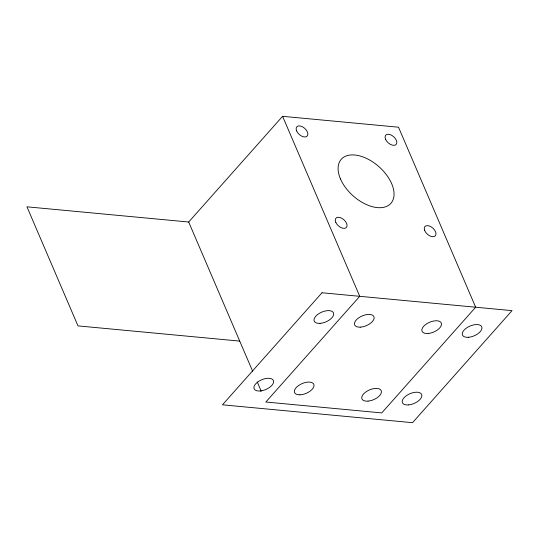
<?xml version="1.0" encoding="UTF-8"?>
<svg xmlns="http://www.w3.org/2000/svg" width="539" height="539" viewBox="0 0 539 539"><rect width="100%" height="100%" fill="white"/><g stroke="black" fill="none" stroke-linecap="round" stroke-linejoin="round"><path stroke-width="0.81" d="M239.734 341.099L77.987 325.893L26.95 206.814L188.69 222.021L282.591 116.316L398.51 127.211L475.661 307.217L381.76 412.921L265.842 402.02L359.742 296.322L282.591 116.316M188.69 222.021L252.623 371.176M257.251 381.969L261.213 391.226M321.999 292.771L222.472 404.816L412.517 422.684L512.05 310.639L321.999 292.771M335.784 222.311A6.987 4.103 41.6 0 0 345.923 227.869A6.987 4.103 41.6 0 0 341.814 218.275A6.987 4.103 41.6 0 0 335.784 222.311M296.612 130.923A6.987 4.103 41.6 0 0 306.758 136.482A6.987 4.103 41.6 0 0 302.642 126.887A6.987 4.103 41.6 0 0 296.612 130.923M385.574 139.284A6.987 4.103 41.6 0 0 395.714 144.843A6.987 4.103 41.6 0 0 391.604 135.249A6.987 4.103 41.6 0 0 385.574 139.284M424.55 230.173A6.987 4.103 41.6 0 0 434.549 236.419A6.987 4.103 41.6 0 0 431.294 226.946A6.987 4.103 41.6 0 0 424.55 230.173M340.459 178.894A33.182 19.485 41.6 0 0 388.639 205.292A33.182 19.485 41.6 0 0 369.107 159.726A33.182 19.485 41.6 0 0 340.459 178.894M260.404 390.97A10.477 5.302 -23.2 0 0 273.455 380.702A10.477 5.302 -23.2 0 0 257.399 382.272A10.477 5.302 -23.2 0 0 260.404 390.97M320.045 323.36A10.477 5.302 -23.2 0 0 333.628 313.3A10.477 5.302 -23.2 0 0 317.875 314.331A10.477 5.302 -23.2 0 0 320.045 323.36M408.67 404.91A10.477 5.302 -23.2 0 0 421.72 394.636A10.477 5.302 -23.2 0 0 405.665 396.212A10.477 5.302 -23.2 0 0 408.67 404.91M468.762 337.259A10.477 5.302 -23.2 0 0 481.819 326.991A10.477 5.302 -23.2 0 0 465.757 328.561A10.477 5.302 -23.2 0 0 468.762 337.259M360.227 327.173A10.477 5.302 -23.2 0 0 374.093 317.255A10.477 5.302 -23.2 0 0 358.536 317.97A10.477 5.302 -23.2 0 0 360.227 327.173M428.33 333.459A10.477 5.302 -23.2 0 0 441.38 323.184A10.477 5.302 -23.2 0 0 425.325 324.761A10.477 5.302 -23.2 0 0 428.33 333.459M299.873 394.831A10.477 5.302 -23.2 0 0 314.021 385.062A10.477 5.302 -23.2 0 0 298.673 385.452A10.477 5.302 -23.2 0 0 299.873 394.831M368.076 401.124A10.477 5.302 -23.2 0 0 381.316 390.923A10.477 5.302 -23.2 0 0 365.361 392.304A10.477 5.302 -23.2 0 0 368.076 401.124"/></g></svg>
